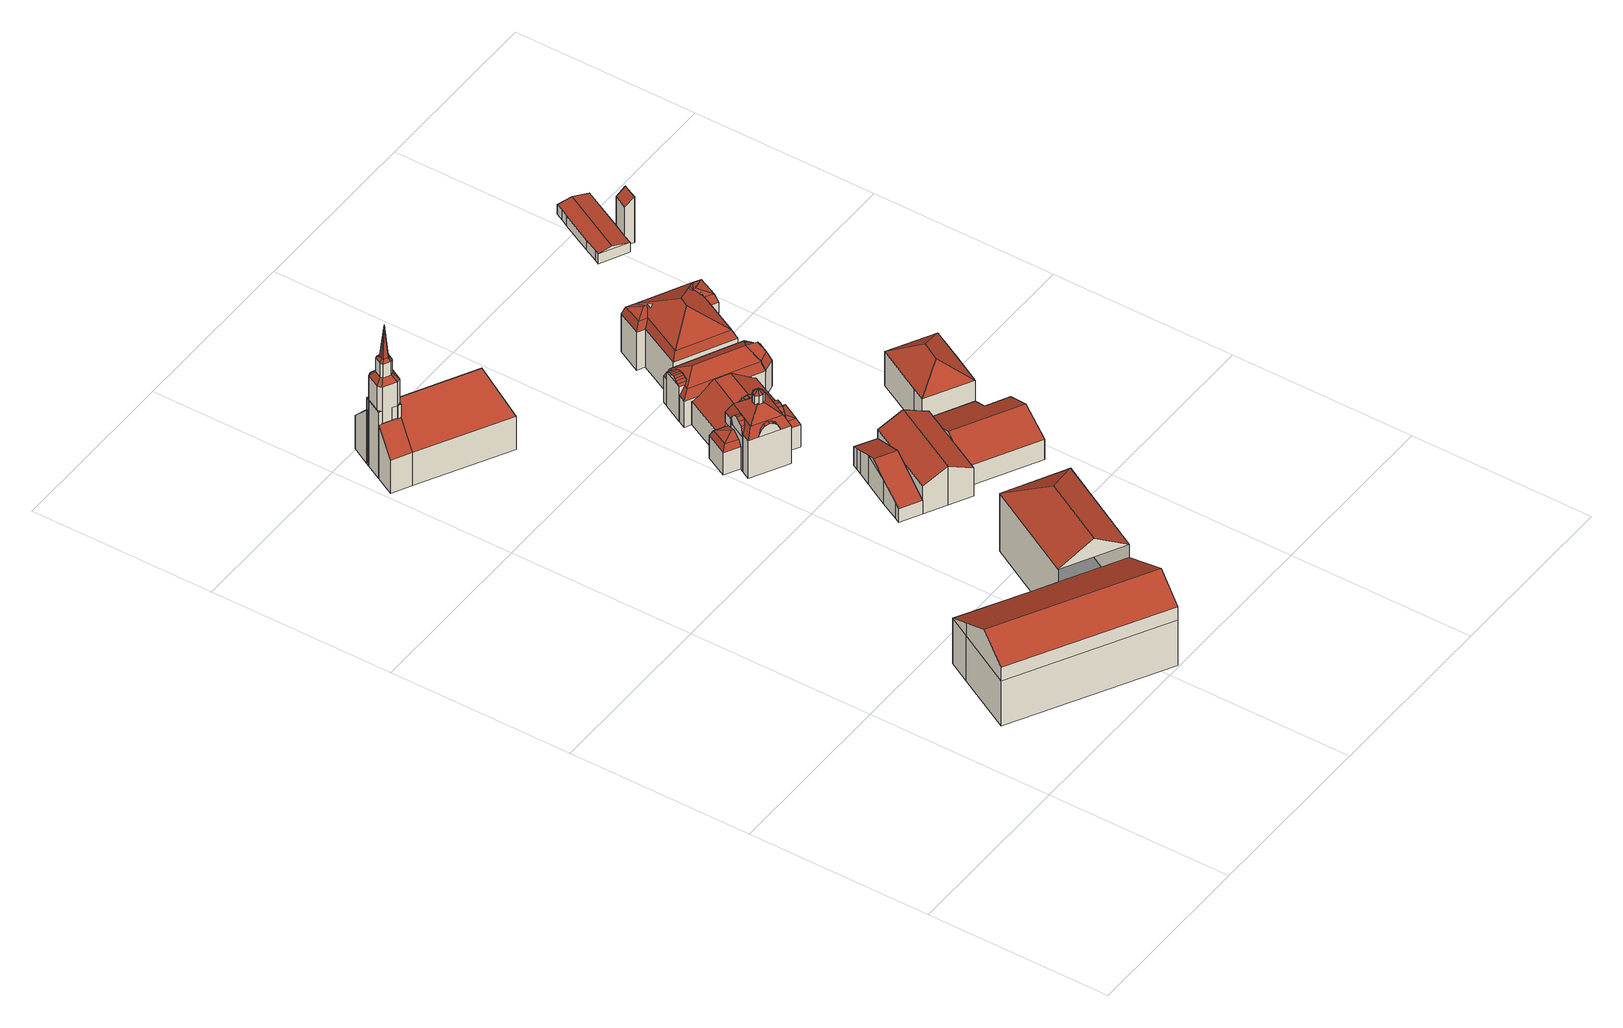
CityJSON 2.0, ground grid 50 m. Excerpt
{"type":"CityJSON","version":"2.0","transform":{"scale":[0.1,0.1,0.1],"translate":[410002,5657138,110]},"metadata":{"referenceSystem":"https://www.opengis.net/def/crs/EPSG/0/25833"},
"CityObjects":{
"building1":{"type":"Building","attributes":{"name":"Städtisches Klinikum Dresden-Friedrichstadt","Gemeindeschluessel":14612000,"Geometrietyp2DReferenz":"3000","function":"31001_3051","roofType":"9999"},"children":["building1-1","building1-2"]},
"building1-1":{"type":"BuildingPart","attributes":{"Dachtyp_tdc":"tdcGableRoof","Dachneigung":30.21,"QualitaetDacherkennung":33,"Geometrietyp2DReferenz":"3000","measuredHeight":23.37,"roofType":"3100"},"parents":["building1"],"geometry":[{"type":"MultiSurface","lod":"2","boundaries":[[[0,1,2,3,4,5,6]],[[7,3,2]],[[8,9,4,3,7]],[[10,11,9,8]],[[6,5,11,10]],[[12,13,14,15,16,17,18]],[[8,7,13,12]],[[7,2,14,13]],[[2,1,15,14]],[[1,0,16,15]],[[6,10,18,17]],[[10,8,12,18]],[[11,5,4,9]]],"semantics":{"surfaces":[{"type":"RoofSurface"},{"type":"WallSurface"},{"type":"GroundSurface"}],"values":[0,1,1,1,1,2,1,1,1,1,1,1,0]}}]},
"building1-2":{"type":"BuildingPart","attributes":{"Dachtyp_tdc":"tdcHipAndGableRoof","Dachneigung":31.15,"QualitaetDacherkennung":72,"Geometrietyp2DReferenz":"3000","measuredHeight":23.63,"roofType":"5000"},"parents":["building1"],"geometry":[{"type":"MultiSurface","lod":"2","boundaries":[[[19,20,21,22]],[[20,23,6,17,21]],[[20,19,24]],[[25,23,26]],[[19,25,26,24]],[[23,20,24,26]],[[16,22,21,17]],[[25,19,22,16,0]]],"semantics":{"surfaces":[{"type":"WallSurface"},{"type":"RoofSurface"},{"type":"GroundSurface"}],"values":[0,0,1,0,1,1,2,0]}}]},
"building2":{"type":"Building","attributes":{"name":"Matthäuskirche","Gemeindeschluessel":14612000,"Dachneigung":41.98,"Dachorientierung":-61.73,"MittlereTraufHoehe":120.97,"QualitaetDacherkennung":100,"ObjektHoehe":19.94,"BodenHoehe":110.83,"Geometrietyp2DReferenz":"3000","AbsoluteHoehe":130.78,"Dachflaeche":746.49,"measuredHeight":19.94,"function":"31001_3041","roofType":"5000","storeysAboveGround":7},"children":["building2-1","building2-2","building2-3","building2-4","building2-5","building2-6"],"geometry":[{"type":"MultiSurface","lod":"2","boundaries":[[[27,28,29,30]],[[28,31,32,29]],[[31,33,34,32]],[[31,28,35]],[[28,27,36,37,38,35]],[[33,31,35,38,39,40]],[[30,29,32,34,41,42,43,44]],[[43,42,45,46]],[[30,44,47,27]],[[44,43,46,47]],[[42,41,48,45]],[[41,34,33,48]],[[38,37,46,45,39]],[[39,45,48,40]],[[40,48,33]],[[36,27,47]],[[37,36,47,46]]],"semantics":{"surfaces":[{"type":"WallSurface"},{"type":"RoofSurface"},{"type":"GroundSurface"},{"type":"ClosureSurface","isClosure":"1","QuelleClosure":"LoD2WallSurface"}],"values":[0,0,0,1,1,1,2,3,3,3,3,3,3,3,3,3,3]}}]},
"building2-1":{"type":"BuildingPart","attributes":{"Dachneigung":5.24,"Dachorientierung":0,"MittlereTraufHoehe":144.42,"QualitaetDacherkennung":100,"BodenHoehe":140.96,"ObjektTeilHoehe":13.9,"Geometrietyp2DReferenz":"3000","AbsoluteHoehe":154.85,"Dachflaeche":36.54,"measuredHeight":13.9,"roofType":"4000","storeysAboveGround":5},"parents":["building2"],"geometry":[{"type":"MultiSurface","lod":"2","boundaries":[[[49,50,51,52]],[[50,53,54,51]],[[53,55,56,54]],[[55,57,58,56]],[[57,59,60,58]],[[59,61,62,60]],[[61,63,64,62]],[[63,49,52,64]],[[50,49,65]],[[53,50,65]],[[55,53,65]],[[57,55,65]],[[59,57,65]],[[61,59,65]],[[63,61,65]],[[49,63,65]],[[52,51,54,56,58,60,62,64]]],"semantics":{"surfaces":[{"type":"WallSurface"},{"type":"RoofSurface"},{"type":"GroundSurface"}],"values":[0,0,0,0,0,0,0,0,1,1,1,1,1,1,1,1,2]}}]},
"building2-2":{"type":"BuildingPart","attributes":{"Dachneigung":39.5,"Dachorientierung":0,"MittlereTraufHoehe":144.42,"QualitaetDacherkennung":100,"BodenHoehe":140.19,"ObjektTeilHoehe":6.17,"Geometrietyp2DReferenz":"3000","AbsoluteHoehe":146.35,"Dachflaeche":14.82,"measuredHeight":6.17,"roofType":"3500","storeysAboveGround":2},"parents":["building2"],"geometry":[{"type":"MultiSurface","lod":"2","boundaries":[[[66,67,68,69]],[[67,70,71,68]],[[70,72,73,71]],[[72,74,75,73]],[[74,76,77,75]],[[76,78,79,77]],[[78,80,81,79]],[[80,66,69,81]],[[67,66,82]],[[70,67,82]],[[72,70,82]],[[74,72,82]],[[76,74,82]],[[78,76,82]],[[80,78,82]],[[66,80,82]],[[69,68,71,73,75,77,79,81]]],"semantics":{"surfaces":[{"type":"WallSurface"},{"type":"RoofSurface"},{"type":"GroundSurface"}],"values":[0,0,0,0,0,0,0,0,1,1,1,1,1,1,1,1,2]}}]},
"building2-3":{"type":"BuildingPart","attributes":{"Dachneigung":39.5,"Dachorientierung":0,"MittlereTraufHoehe":138.56,"QualitaetDacherkennung":100,"BodenHoehe":110.81,"ObjektTeilHoehe":31.31,"Geometrietyp2DReferenz":"3000","AbsoluteHoehe":142.12,"Dachflaeche":50.43,"measuredHeight":31.31,"roofType":"3500","storeysAboveGround":10},"parents":["building2"],"geometry":[{"type":"MultiSurface","lod":"2","boundaries":[[[83,84,37,46,43,85,86]],[[87,88,89,90,42,45,39]],[[91,92,93,94,95]],[[92,96,97,93]],[[96,98,99,100,97]],[[84,83,101]],[[87,84,101]],[[88,87,101]],[[91,88,101]],[[92,91,101]],[[96,92,101]],[[98,96,101]],[[83,98,101]],[[85,43,42,90,94,93,97,100]],[[39,38,37,84,87]],[[42,43,46,45]],[[45,46,37,38,39]],[[95,89,88,91]],[[94,90,89,95]],[[86,99,98,83]],[[85,100,99,86]]],"semantics":{"surfaces":[{"type":"WallSurface"},{"type":"RoofSurface"},{"type":"GroundSurface"},{"type":"ClosureSurface","isClosure":"1","QuelleClosure":"LoD2WallSurface"}],"values":[0,0,0,0,0,1,1,1,1,1,1,1,1,2,0,3,3,0,3,0,3]}}]},
"building2-4":{"type":"BuildingPart","attributes":{"Dachneigung":41.98,"Dachorientierung":0,"MittlereTraufHoehe":124.9,"QualitaetDacherkennung":100,"BodenHoehe":110.8,"ObjektTeilHoehe":16.71,"Geometrietyp2DReferenz":"3000","AbsoluteHoehe":127.52,"Dachflaeche":51.67,"measuredHeight":16.71,"roofType":"2100","storeysAboveGround":6},"parents":["building2"],"geometry":[{"type":"MultiSurface","lod":"2","boundaries":[[[102,27,30,103]],[[104,102,103,105]],[[104,99,86,36,27,102]],[[103,30,44,105]],[[30,27,47,44]],[[47,27,36]],[[100,85,86,99]],[[105,44,47,36,86,85,100,99,104]]],"semantics":{"surfaces":[{"type":"WallSurface"},{"type":"RoofSurface"},{"type":"GroundSurface"},{"type":"ClosureSurface","isClosure":"1","QuelleClosure":"LoD2WallSurface"}],"values":[0,0,1,2,3,3,3,3]}}]},
"building2-5":{"type":"BuildingPart","attributes":{"Dachneigung":90,"Dachorientierung":0,"MittlereTraufHoehe":131.34,"QualitaetDacherkennung":100,"BodenHoehe":110.8,"ObjektTeilHoehe":20.54,"Geometrietyp2DReferenz":"3000","AbsoluteHoehe":131.34,"Dachflaeche":34.46,"measuredHeight":20.54,"roofType":"3500","storeysAboveGround":7},"parents":["building2"],"geometry":[{"type":"MultiSurface","lod":"2","boundaries":[[[106,107,104,105,108,109]],[[106,110,111]],[[107,106,111]],[[112,107,111]],[[110,112,111]],[[41,108,105,44]],[[41,48,40,110,106,109,108],[94,95,89,90]],[[41,90,89,40,110,106,109,108]],[[41,48,40,110,106,109,95,94,108]],[[94,90,89,95]],[[41,48,40,89,90]],[[108,94,95,109]],[[36,86,99,104,107,112]],[[85,100,99,86]],[[85,86,36,47,44,105,104,99,100]],[[44,43,42,41]],[[40,39,38,37,36,112,110]],[[42,43,46,45]],[[44,47,46,43]],[[41,42,45,48]],[[45,46,37,38,39]],[[48,45,39,40]],[[37,46,47,36]]],"semantics":{"surfaces":[{"type":"WallSurface"},{"type":"RoofSurface"},{"type":"GroundSurface"},{"type":"ClosureSurface","isClosure":"1","QuelleClosure":"LoD2WallSurface"}],"values":[0,1,1,1,1,2,0,0,0,3,3,3,0,3,3,0,0,3,3,3,3,3,3]}}]},
"building2-6":{"type":"BuildingPart","attributes":{"Dachneigung":41.98,"Dachorientierung":0,"MittlereTraufHoehe":124.24,"QualitaetDacherkennung":100,"BodenHoehe":110.81,"ObjektTeilHoehe":16.7,"Geometrietyp2DReferenz":"3000","AbsoluteHoehe":127.52,"Dachflaeche":51.67,"measuredHeight":16.7,"roofType":"2100","storeysAboveGround":6},"parents":["building2"],"geometry":[{"type":"MultiSurface","lod":"2","boundaries":[[[33,113,114,34]],[[113,109,108,114]],[[40,89,95,109,113,33]],[[34,114,108,94,90,41]],[[90,94,95,89]],[[90,89,40,48,41]],[[94,108,109,95]],[[41,48,33,34]],[[33,48,40]]],"semantics":{"surfaces":[{"type":"WallSurface"},{"type":"RoofSurface"},{"type":"GroundSurface"},{"type":"ClosureSurface","isClosure":"1","QuelleClosure":"LoD2WallSurface"}],"values":[0,0,1,2,3,3,3,3,3]}}]},
"building3":{"type":"Building","attributes":{"name":"Städtisches Klinikum Dresden-Friedrichstadt","Dachtyp_tdc":"tdcFreeFormRoof","Gemeindeschluessel":14612000,"Dachneigung":24.46,"QualitaetDacherkennung":47,"Geometrietyp2DReferenz":"3000","measuredHeight":9.83,"function":"31001_3051","roofType":"5000"},"geometry":[{"type":"Solid","lod":"2","boundaries":[[[[115,116,117]],[[118,119,120]],[[121,122,123,124,125,126,127,128,129]],[[118,130,122,121]],[[130,131,123,122]],[[131,116,124,123]],[[116,115,125,124]],[[115,132,126,125]],[[132,133,127,126]],[[133,134,128,127]],[[134,119,129,128]],[[119,118,121,129]],[[118,120,117,116,131,130]],[[120,119,134,133,132,115,117]]]],"semantics":{"surfaces":[{"type":"WallSurface"},{"type":"GroundSurface"},{"type":"RoofSurface"}],"values":[[0,0,1,0,0,0,0,0,0,0,0,0,2,2]]}}]},
"building4":{"type":"Building","attributes":{"name":"Städtisches Klinikum Dresden-Friedrichstadt","Dachtyp_tdc":"tdcGableRoof","Gemeindeschluessel":14612000,"Dachneigung":26.28,"QualitaetDacherkennung":84,"Geometrietyp2DReferenz":"3000","measuredHeight":11.89,"function":"31001_3051","roofType":"3100"},"geometry":[{"type":"Solid","lod":"2","boundaries":[[[[135,136,137,138]],[[136,139,140,137]],[[139,141,142,140]],[[141,143,144,142]],[[143,145,146,144]],[[145,147,148,146]],[[147,149,150,148]],[[149,151,152,150]],[[151,135,138,152]],[[147,145,143,141]],[[141,139,136,135,151,149,147]],[[138,137,140,142,144,146,148,150,152]]]],"semantics":{"surfaces":[{"type":"WallSurface"},{"type":"RoofSurface"},{"type":"GroundSurface"}],"values":[[0,0,0,0,0,0,0,0,0,1,1,2]]}}]},
"building5":{"type":"Building","attributes":{"name":"Städtisches Klinikum Dresden-Friedrichstadt","Gemeindeschluessel":14612000,"Dachneigung":58.27,"Dachorientierung":-153.07,"MittlereTraufHoehe":122.94,"QualitaetDacherkennung":100,"ObjektHoehe":18.76,"BodenHoehe":111.25,"Geometrietyp2DReferenz":"3000","AbsoluteHoehe":130.01,"Dachflaeche":518.29,"measuredHeight":18.76,"function":"31001_3051","roofType":"9999","storeysAboveGround":6},"children":["building5-1","building5-2","building5-3","building5-4","building5-5","building5-6","building5-7","building5-8","building5-9","building5-10","building5-11","building5-12","building5-13","building5-14"],"geometry":[{"type":"MultiSurface","lod":"2","boundaries":[[[153,154,155,156]],[[154,157,158,155]],[[157,159,160,158]],[[159,153,156,160]],[[154,153,161,162]],[[157,154,162,163]],[[159,157,163,164]],[[153,159,164,161]],[[162,161,165,166]],[[163,162,166]],[[164,163,166,165]],[[161,164,165]],[[156,155,158,160]]],"semantics":{"surfaces":[{"type":"WallSurface"},{"type":"RoofSurface"},{"type":"GroundSurface"}],"values":[0,0,0,0,1,1,1,1,1,1,1,1,2]}}]},
"building5-1":{"type":"BuildingPart","attributes":{"Dachneigung":60.72,"Dachorientierung":-152.15,"MittlereTraufHoehe":118.4,"QualitaetDacherkennung":100,"BodenHoehe":111.32,"ObjektTeilHoehe":10.58,"Geometrietyp2DReferenz":"3000","AbsoluteHoehe":121.9,"Dachflaeche":240.55,"measuredHeight":10.58,"roofType":"9999","storeysAboveGround":4},"parents":["building5"],"geometry":[{"type":"MultiSurface","lod":"2","boundaries":[[[167,168,169,170]],[[171,172,173,174]],[[172,167,170,173]],[[168,167,175,176]],[[171,168,176,177]],[[172,171,177,178]],[[167,172,178,175]],[[177,176,175,178]],[[170,169,174,173]],[[174,169,168,171]]],"semantics":{"surfaces":[{"type":"WallSurface"},{"type":"RoofSurface"},{"type":"GroundSurface"},{"type":"ClosureSurface","isClosure":"1","QuelleClosure":"LoD2WallSurface"}],"values":[0,0,0,1,0,1,0,1,2,3]}}]},
"building5-2":{"type":"BuildingPart","attributes":{"Dachneigung":74.88,"Dachorientierung":0,"MittlereTraufHoehe":121.9,"QualitaetDacherkennung":100,"BodenHoehe":111.31,"ObjektTeilHoehe":11.69,"Geometrietyp2DReferenz":"3000","AbsoluteHoehe":123,"Dachflaeche":15.54,"measuredHeight":11.69,"roofType":"3900","storeysAboveGround":4},"parents":["building5"],"geometry":[{"type":"MultiSurface","lod":"2","boundaries":[[[179,180,181,182]],[[180,183,184,181]],[[183,185,186,184]],[[185,179,182,186]],[[180,187,188,189,190,191,192,193,183]],[[185,194,195,196,197,198,199,200,179]],[[183,193,194,185]],[[193,192,195,194]],[[192,191,196,195]],[[191,190,197,196]],[[190,189,198,197]],[[189,188,199,198]],[[188,187,200,199]],[[187,180,179,200]],[[182,181,184,186]]],"semantics":{"surfaces":[{"type":"WallSurface"},{"type":"RoofSurface"},{"type":"GroundSurface"}],"values":[0,0,0,0,0,0,1,1,1,1,1,1,1,1,2]}}]},
"building5-3":{"type":"BuildingPart","attributes":{"Dachneigung":8.15,"Dachorientierung":0,"MittlereTraufHoehe":121.82,"QualitaetDacherkennung":100,"BodenHoehe":111.35,"ObjektTeilHoehe":14.57,"Geometrietyp2DReferenz":"3000","AbsoluteHoehe":125.93,"Dachflaeche":15.95,"measuredHeight":14.57,"roofType":"3900","storeysAboveGround":5},"parents":["building5"],"geometry":[{"type":"MultiSurface","lod":"2","boundaries":[[[201,202,203,204]],[[202,205,206,203]],[[205,207,208,206]],[[207,201,204,208]],[[202,209,210,211,212,213,214,215,205]],[[207,216,217,218,219,220,221,222,201]],[[205,215,216,207]],[[215,214,217,216]],[[214,213,218,217]],[[213,212,219,218]],[[212,211,220,219]],[[211,210,221,220]],[[210,209,222,221]],[[209,202,201,222]],[[204,203,206,208]]],"semantics":{"surfaces":[{"type":"WallSurface"},{"type":"RoofSurface"},{"type":"GroundSurface"}],"values":[0,0,0,0,0,0,1,1,1,1,1,1,1,1,2]}}]},
"building5-4":{"type":"BuildingPart","attributes":{"Dachneigung":19.3,"Dachorientierung":-63.41,"MittlereTraufHoehe":122.94,"QualitaetDacherkennung":100,"BodenHoehe":111.03,"ObjektTeilHoehe":15.29,"Geometrietyp2DReferenz":"3000","AbsoluteHoehe":126.32,"Dachflaeche":53.19,"measuredHeight":15.29,"roofType":"5000","storeysAboveGround":5},"parents":["building5"],"geometry":[{"type":"MultiSurface","lod":"2","boundaries":[[[223,224,225,226]],[[224,227,228,225]],[[227,229,230,228]],[[229,223,226,230]],[[223,229,231,232,233]],[[224,223,233,234]],[[227,224,234,235]],[[229,227,235,231]],[[234,233,232,236]],[[235,234,236]],[[231,235,236,232]],[[226,225,228,230]]],"semantics":{"surfaces":[{"type":"WallSurface"},{"type":"RoofSurface"},{"type":"GroundSurface"}],"values":[0,0,0,0,0,1,1,1,1,1,1,2]}}]},
"building5-5":{"type":"BuildingPart","attributes":{"Dachneigung":8.14,"Dachorientierung":0,"MittlereTraufHoehe":121.82,"QualitaetDacherkennung":100,"BodenHoehe":111.39,"ObjektTeilHoehe":14.53,"Geometrietyp2DReferenz":"3000","AbsoluteHoehe":125.93,"Dachflaeche":15.95,"measuredHeight":14.53,"roofType":"3900","storeysAboveGround":5},"parents":["building5"],"geometry":[{"type":"MultiSurface","lod":"2","boundaries":[[[237,238,239,240]],[[238,241,242,239]],[[241,243,244,242]],[[243,237,240,244]],[[238,245,246,247,248,249,250,251,241]],[[243,252,253,254,255,256,257,258,237]],[[241,251,252,243]],[[251,250,253,252]],[[250,249,254,253]],[[249,248,255,254]],[[248,247,256,255]],[[247,246,257,256]],[[246,245,258,257]],[[245,238,237,258]],[[240,239,242,244]]],"semantics":{"surfaces":[{"type":"WallSurface"},{"type":"RoofSurface"},{"type":"GroundSurface"}],"values":[0,0,0,0,0,0,1,1,1,1,1,1,1,1,2]}}]},
"building5-6":{"type":"BuildingPart","attributes":{"Dachneigung":24.96,"Dachorientierung":-61.34,"MittlereTraufHoehe":118.23,"QualitaetDacherkennung":100,"BodenHoehe":111.33,"ObjektTeilHoehe":9.57,"Geometrietyp2DReferenz":"3000","AbsoluteHoehe":120.9,"Dachflaeche":49.49,"measuredHeight":9.57,"roofType":"5000","storeysAboveGround":3},"parents":["building5"],"geometry":[{"type":"MultiSurface","lod":"2","boundaries":[[[259,260,261,262]],[[260,263,264,261]],[[263,265,266,264]],[[259,265,267,268,269]],[[260,259,269,270]],[[263,260,270,271]],[[265,263,271,267]],[[270,269,268,272]],[[271,270,272]],[[267,271,272,268]],[[262,261,264,266]],[[262,266,265,259]]],"semantics":{"surfaces":[{"type":"WallSurface"},{"type":"RoofSurface"},{"type":"GroundSurface"},{"type":"ClosureSurface","isClosure":"1","QuelleClosure":"LoD2WallSurface"}],"values":[0,0,0,0,1,1,1,1,1,1,2,3]}}]},
"building5-7":{"type":"BuildingPart","attributes":{"Dachneigung":60.16,"Dachorientierung":116.05,"MittlereTraufHoehe":119.4,"QualitaetDacherkennung":100,"BodenHoehe":111.31,"ObjektTeilHoehe":12.97,"Geometrietyp2DReferenz":"3000","AbsoluteHoehe":124.28,"Dachflaeche":349.16,"measuredHeight":12.97,"roofType":"9999","storeysAboveGround":4},"parents":["building5"],"geometry":[{"type":"MultiSurface","lod":"2","boundaries":[[[273,274,275,276]],[[274,277,278,279,275]],[[273,280,281,282]],[[274,273,282,283]],[[277,274,283,284]],[[280,277,284,281]],[[282,281,285,286]],[[283,282,286]],[[284,283,286,285]],[[281,284,285]],[[287,276,275,279]],[[276,287,288,280,273],[169,168,171,174]],[[169,174,171,168]],[[287,279,278,288]],[[278,277,280,288]]],"semantics":{"surfaces":[{"type":"WallSurface"},{"type":"RoofSurface"},{"type":"GroundSurface"},{"type":"ClosureSurface","isClosure":"1","QuelleClosure":"LoD2WallSurface"}],"values":[0,0,1,1,1,1,1,1,1,1,2,0,3,0,3]}}]},
"building5-8":{"type":"BuildingPart","attributes":{"Dachneigung":19.3,"Dachorientierung":122.51,"MittlereTraufHoehe":122.94,"QualitaetDacherkennung":100,"BodenHoehe":111.22,"ObjektTeilHoehe":15.07,"Geometrietyp2DReferenz":"3000","AbsoluteHoehe":126.29,"Dachflaeche":53.12,"measuredHeight":15.07,"roofType":"5000","storeysAboveGround":5},"parents":["building5"],"geometry":[{"type":"MultiSurface","lod":"2","boundaries":[[[289,290,291,292]],[[290,293,294,291]],[[293,154,155,294]],[[154,289,292,155]],[[289,154,162,295,296]],[[290,289,296,297]],[[293,290,297,298]],[[154,293,298,162]],[[297,296,295,299]],[[298,297,299]],[[162,298,299,295]],[[292,291,294,155]]],"semantics":{"surfaces":[{"type":"WallSurface"},{"type":"RoofSurface"},{"type":"GroundSurface"}],"values":[0,0,0,0,0,1,1,1,1,1,1,2]}}]},
"building5-9":{"type":"BuildingPart","attributes":{"Dachneigung":24.79,"Dachorientierung":-151.8,"MittlereTraufHoehe":122.94,"QualitaetDacherkennung":100,"BodenHoehe":111.35,"ObjektTeilHoehe":18.15,"Geometrietyp2DReferenz":"3000","AbsoluteHoehe":129.5,"Dachflaeche":231.25,"measuredHeight":18.15,"roofType":"9999","storeysAboveGround":6},"parents":["building5"],"geometry":[{"type":"MultiSurface","lod":"2","boundaries":[[[300,301,302,303]],[[304,305,306,307]],[[300,305,308,309]],[[301,300,309,310]],[[304,301,310,311]],[[305,304,311,308]],[[309,308,312,313]],[[310,309,313]],[[311,310,313,312]],[[308,311,312]],[[306,314,315,303,302,262,266,307]],[[303,315,316,317,318,319,320,314,306,305,300]],[[315,314,320,316]],[[316,320,319,318,317]],[[307,266,265,259,262,302,301,304]],[[266,262,259,265]]],"semantics":{"surfaces":[{"type":"WallSurface"},{"type":"RoofSurface"},{"type":"GroundSurface"},{"type":"ClosureSurface","isClosure":"1","QuelleClosure":"LoD2WallSurface"}],"values":[0,0,1,1,1,1,1,1,1,1,2,0,3,3,0,3]}}]},
"building5-10":{"type":"BuildingPart","attributes":{"Dachneigung":8.14,"Dachorientierung":0,"MittlereTraufHoehe":121.82,"QualitaetDacherkennung":100,"BodenHoehe":111.55,"ObjektTeilHoehe":14.37,"Geometrietyp2DReferenz":"3000","AbsoluteHoehe":125.93,"Dachflaeche":15.95,"measuredHeight":14.37,"roofType":"3900","storeysAboveGround":5},"parents":["building5"],"geometry":[{"type":"MultiSurface","lod":"2","boundaries":[[[321,322,323,324]],[[322,325,326,323]],[[325,327,328,326]],[[327,321,324,328]],[[322,329,330,331,332,333,334,335,325]],[[327,336,337,338,339,340,341,342,321]],[[325,335,336,327]],[[335,334,337,336]],[[334,333,338,337]],[[333,332,339,338]],[[332,331,340,339]],[[331,330,341,340]],[[330,329,342,341]],[[329,322,321,342]],[[324,323,326,328]]],"semantics":{"surfaces":[{"type":"WallSurface"},{"type":"RoofSurface"},{"type":"GroundSurface"}],"values":[0,0,0,0,0,0,1,1,1,1,1,1,1,1,2]}}]},
"building5-11":{"type":"BuildingPart","attributes":{"Dachneigung":24.96,"Dachorientierung":120.4,"MittlereTraufHoehe":118.23,"QualitaetDacherkennung":100,"BodenHoehe":111.33,"ObjektTeilHoehe":9.57,"Geometrietyp2DReferenz":"3000","AbsoluteHoehe":120.9,"Dachflaeche":49.31,"measuredHeight":9.57,"roofType":"5000","storeysAboveGround":3},"parents":["building5"],"geometry":[{"type":"MultiSurface","lod":"2","boundaries":[[[320,343,344,314]],[[343,345,346,344]],[[345,316,315,346]],[[343,320,319,347]],[[345,343,347,348]],[[316,345,348,317]],[[347,319,318,349]],[[348,347,349]],[[317,348,349,318]],[[314,344,346,315]],[[314,315,316,320]],[[320,316,317,318,319]]],"semantics":{"surfaces":[{"type":"WallSurface"},{"type":"RoofSurface"},{"type":"GroundSurface"},{"type":"ClosureSurface","isClosure":"1","QuelleClosure":"LoD2WallSurface"}],"values":[0,0,0,1,1,1,1,1,1,2,3,3]}}]},
"building5-12":{"type":"BuildingPart","attributes":{"Dachneigung":8.14,"Dachorientierung":0,"MittlereTraufHoehe":121.82,"QualitaetDacherkennung":100,"BodenHoehe":111.42,"ObjektTeilHoehe":14.51,"Geometrietyp2DReferenz":"3000","AbsoluteHoehe":125.93,"Dachflaeche":15.95,"measuredHeight":14.51,"roofType":"3900","storeysAboveGround":5},"parents":["building5"],"geometry":[{"type":"MultiSurface","lod":"2","boundaries":[[[350,351,352,353]],[[351,354,355,352]],[[354,356,357,355]],[[356,350,353,357]],[[351,358,359,360,361,362,363,364,354]],[[356,365,366,367,368,369,370,371,350]],[[354,364,365,356]],[[364,363,366,365]],[[363,362,367,366]],[[362,361,368,367]],[[361,360,369,368]],[[360,359,370,369]],[[359,358,371,370]],[[358,351,350,371]],[[353,352,355,357]]],"semantics":{"surfaces":[{"type":"WallSurface"},{"type":"RoofSurface"},{"type":"GroundSurface"}],"values":[0,0,0,0,0,0,1,1,1,1,1,1,1,1,2]}}]},
"building5-13":{"type":"BuildingPart","attributes":{"Dachneigung":52.97,"Dachorientierung":-57.8,"MittlereTraufHoehe":119.4,"QualitaetDacherkennung":100,"BodenHoehe":111.43,"ObjektTeilHoehe":12.85,"Geometrietyp2DReferenz":"3000","AbsoluteHoehe":124.28,"Dachflaeche":61.12,"measuredHeight":12.85,"roofType":"5000","storeysAboveGround":4},"parents":["building5"],"geometry":[{"type":"MultiSurface","lod":"2","boundaries":[[[277,372,373,278]],[[372,374,375,373]],[[374,280,288,375]],[[277,280,281,285,284]],[[372,277,284,376]],[[374,372,376,377]],[[280,374,377,281]],[[376,284,285,378]],[[377,376,378]],[[281,377,378,285]],[[278,373,375,288]],[[280,277,278,288]]],"semantics":{"surfaces":[{"type":"WallSurface"},{"type":"RoofSurface"},{"type":"GroundSurface"},{"type":"ClosureSurface","isClosure":"1","QuelleClosure":"LoD2WallSurface"}],"values":[0,0,0,0,1,1,1,1,1,1,2,3]}}]},
"building5-14":{"type":"BuildingPart","attributes":{"Dachneigung":42.75,"Dachorientierung":0,"MittlereTraufHoehe":131.24,"QualitaetDacherkennung":100,"BodenHoehe":128.4,"ObjektTeilHoehe":4.23,"Geometrietyp2DReferenz":"3000","AbsoluteHoehe":132.63,"Dachflaeche":8.08,"measuredHeight":4.23,"roofType":"3500","storeysAboveGround":1},"parents":["building5"],"geometry":[{"type":"MultiSurface","lod":"2","boundaries":[[[379,380,381,382]],[[380,383,384,381]],[[383,385,386,384]],[[385,387,388,386]],[[387,389,390,388]],[[389,391,392,390]],[[391,393,394,392]],[[393,379,382,394]],[[380,379,395]],[[383,380,395]],[[385,383,395]],[[387,385,395]],[[389,387,395]],[[391,389,395]],[[393,391,395]],[[379,393,395]],[[382,381,384,386,388,390,392,394]]],"semantics":{"surfaces":[{"type":"WallSurface"},{"type":"RoofSurface"},{"type":"GroundSurface"}],"values":[0,0,0,0,0,0,0,0,1,1,1,1,1,1,1,1,2]}}]},
"building6":{"type":"Building","attributes":{"name":"Städtisches Klinikum Dresden-Friedrichstadt","Dachtyp_tdc":"tdcFreeFormRoof","Gemeindeschluessel":14612000,"Dachneigung":26.2,"QualitaetDacherkennung":53,"Geometrietyp2DReferenz":"3000","measuredHeight":9.99,"function":"31001_3051","roofType":"5000"},"geometry":[{"type":"Solid","lod":"2","boundaries":[[[[396,397,398,399]],[[397,400,401,398]],[[400,402,403,401]],[[402,404,405,403]],[[404,406,407,405]],[[406,408,409,407]],[[408,410,411,409]],[[410,396,399,411]],[[410,412,413,396]],[[412,408,406,404,402,400,397,413]],[[410,408,412]],[[397,396,413]],[[399,398,401,403,405,407,409,411]]]],"semantics":{"surfaces":[{"type":"WallSurface"},{"type":"RoofSurface"},{"type":"GroundSurface"}],"values":[[0,0,0,0,0,0,0,0,1,1,0,0,2]]}}]},
"building7":{"type":"Building","attributes":{"name":"Städtisches Klinikum Dresden-Friedrichstadt","Dachtyp_tdc":"tdcFreeFormRoof","Gemeindeschluessel":14612000,"Dachneigung":34.59,"QualitaetDacherkennung":47,"Geometrietyp2DReferenz":"3000","measuredHeight":15.26,"function":"31001_3051","roofType":"5000"},"geometry":[{"type":"Solid","lod":"2","boundaries":[[[[414,415,416,417]],[[415,418,419,416]],[[418,420,421,419]],[[420,422,423,421]],[[422,424,425,423]],[[424,426,427,425]],[[420,418,415,414,428,429]],[[414,426,428]],[[426,424,422,429,428]],[[422,420,429]],[[427,417,416,419,421,423,425]],[[426,414,417,427]]]],"semantics":{"surfaces":[{"type":"WallSurface"},{"type":"RoofSurface"},{"type":"GroundSurface"}],"values":[[0,0,0,0,0,0,1,1,1,1,2,0]]}}]},
"building8":{"type":"Building","attributes":{"Dachtyp_tdc":"tdcFreeFormRoof","Gemeindeschluessel":14612000,"Dachneigung":10.03,"QualitaetDacherkennung":60,"Geometrietyp2DReferenz":"3000","measuredHeight":3.85,"function":"31001_2000","roofType":"5000"},"geometry":[{"type":"Solid","lod":"2","boundaries":[[[[430,431,432,433]],[[431,434,435,432]],[[434,436,437,435]],[[436,438,439,437]],[[438,440,441,439]],[[440,442,443,441]],[[442,444,445,443]],[[444,446,447,445]],[[446,448,449,447]],[[448,430,433,449]],[[440,438,450,451,444,442]],[[450,436,434,431,430,448,446,451]],[[438,436,450]],[[446,444,451]],[[433,432,435,437,439,441,443,445,447,449]]]],"semantics":{"surfaces":[{"type":"WallSurface"},{"type":"RoofSurface"},{"type":"GroundSurface"}],"values":[[0,0,0,0,0,0,0,0,0,0,1,1,0,0,2]]}}]},
"building9":{"type":"Building","attributes":{"Dachtyp_tdc":"tdcPolyFlatRoof","Gemeindeschluessel":14612000,"Dachneigung":42.18,"QualitaetDacherkennung":7,"Geometrietyp2DReferenz":"3000","measuredHeight":14.15,"function":"31001_2000","roofType":"2100"},"geometry":[{"type":"Solid","lod":"2","boundaries":[[[[452,453,454,455]],[[453,456,457,454]],[[456,458,459,457]],[[458,452,455,459]],[[458,456,453,452]],[[455,454,457,459]]]],"semantics":{"surfaces":[{"type":"WallSurface"},{"type":"RoofSurface"},{"type":"GroundSurface"}],"values":[[0,0,0,0,1,2]]}}]}
},
"vertices":[
[495,308,141],[436,340,141],[254,440,141],[222,381,180],[177,300,234],[581,79,234],[657,219,141],[222,381,141],[137,226,141],[137,226,182],[540,5,141],[540,5,182],[137,226,0],[222,381,0],[254,440,0],[436,340,0],[495,308,0],[657,219,0],[540,5,0],
[637,568,180],[799,479,182],[799,479,0],[637,568,0],[657,219,181],[675,442,237],[495,308,180],[577,263,237],
[144,1970,110],[380,1843,110],[380,1843,8],[144,1970,8],[297,1687,110],[297,1687,8],[60,1815,110],[60,1815,8],[301,1785,208],[116,1918,175],[112,1910,185],[102,1892,208],[92,1874,185],[88,1866,175],[88,1866,8],[92,1874,8],[112,1910,8],[116,1918,8],[92,1874,110],[112,1910,110],[116,1918,110],[88,1866,110],
[87,1911,344],[88,1908,344],[88,1908,310],[87,1911,310],[81,1896,344],[81,1896,310],[78,1895,344],[78,1895,310],[66,1901,344],[66,1901,310],[65,1905,344],[65,1905,310],[71,1917,344],[71,1917,310],[75,1918,344],[75,1918,310],[76,1906,449],
[94,1915,344],[95,1908,344],[95,1908,302],[94,1915,302],[85,1889,344],[85,1889,302],[78,1887,344],[78,1887,302],[59,1897,344],[59,1897,302],[57,1904,344],[57,1904,302],[67,1924,344],[67,1924,302],[74,1925,344],[74,1925,302],[76,1906,364],
[108,1922,286],[112,1910,286],[108,1922,8],[108,1922,175],[92,1874,286],[80,1871,286],[80,1871,175],[80,1871,8],[44,1890,286],[41,1902,286],[41,1902,8],[44,1890,8],[44,1890,175],[60,1938,286],[60,1938,8],[72,1942,286],[72,1942,175],[72,1942,8],[76,1906,321],
[92,1998,110],[92,1998,8],[64,1946,175],[64,1946,8],
[36,1894,213],[64,1946,213],[36,1894,8],[36,1894,175],[88,1866,213],[76,1906,213],[116,1918,213],
[9,1842,110],[9,1842,8],
[647,939,103],[610,872,89],[635,918,113],[631,778,56],[737,975,72],[690,888,113],[631,778,14],[576,808,14],[584,822,14],[610,872,14],[647,939,14],[666,975,14],[674,990,14],[682,1005,14],[737,975,14],[576,808,56],[584,822,64],[666,975,86],[674,990,79],[682,1005,72],
[855,912,101],[766,746,101],[766,746,15],[855,912,15],[749,715,101],[749,715,15],[690,746,134],[690,746,15],[631,778,100],[631,778,15],[737,975,100],[737,975,15],[796,943,134],[796,943,15],[841,919,108],[841,919,15],[852,913,102],[852,913,15],
[637,1478,129],[730,1662,129],[730,1662,12],[637,1478,12],[883,1584,129],[883,1584,12],[790,1401,129],[790,1401,12],[650,1481,154],[736,1649,154],[869,1582,154],[783,1413,154],[754,1519,200],[766,1543,200],
[536,1286,84],[591,1395,84],[591,1395,13],[536,1286,13],[742,1318,84],[687,1209,84],[687,1209,13],[742,1318,13],[590,1258,119],[652,1374,119],[692,1354,119],[632,1237,119],
[605,1414,119],[584,1425,119],[584,1425,13],[605,1414,13],[611,1479,119],[611,1479,13],[633,1468,119],[633,1468,13],[587,1431,124],[591,1438,127],[594,1445,129],[598,1452,130],[601,1459,129],[605,1466,127],[608,1473,124],[630,1462,124],[626,1456,127],[623,1449,129],[619,1441,130],[615,1434,129],[612,1427,127],[608,1420,124],
[639,1242,118],[633,1229,118],[633,1229,14],[639,1242,14],[580,1257,118],[580,1257,14],[587,1269,118],[587,1269,14],[631,1230,134],[625,1233,147],[616,1238,156],[606,1243,159],[596,1248,156],[588,1253,147],[582,1256,134],[589,1268,134],[595,1265,147],[603,1261,156],[613,1255,159],[623,1250,156],[632,1246,147],[637,1243,134],
[882,1584,129],[903,1573,129],[903,1573,10],[882,1584,10],[869,1507,129],[869,1507,10],[849,1517,129],[849,1517,10],[843,1530,154],[830,1567,163],[868,1581,154],[890,1570,154],[865,1517,154],[849,1558,163],
[534,1199,118],[521,1206,118],[521,1206,14],[534,1199,14],[549,1258,118],[549,1258,14],[561,1251,118],[561,1251,14],[522,1208,134],[525,1213,147],[529,1222,156],[535,1232,159],[540,1242,156],[545,1250,147],[548,1256,134],[560,1249,134],[557,1243,147],[553,1235,156],[547,1225,159],[542,1215,156],[538,1206,147],[535,1201,134],
[659,1224,82],[700,1203,82],[700,1203,13],[659,1224,13],[667,1142,82],[667,1142,13],[627,1164,82],[627,1164,13],[630,1170,100],[643,1194,109],[656,1218,100],[689,1200,100],[663,1153,100],[649,1191,109],
[573,1404,94],[619,1493,94],[619,1493,13],[573,1404,13],[811,1396,94],[811,1396,14],[811,1396,13],[765,1306,94],[764,1318,119],[589,1406,119],[626,1479,119],[801,1391,119],[767,1364,143],[641,1426,143],[765,1306,13],[765,1306,14],
[696,1596,129],[676,1606,129],[676,1606,12],[696,1596,12],[710,1672,129],[710,1672,12],[747,1610,163],[710,1598,154],[688,1609,154],[713,1662,154],[729,1622,163],
[562,1283,129],[662,1229,129],[662,1229,13],[562,1283,13],[608,1129,129],[509,1183,129],[509,1183,13],[608,1129,13],[527,1187,159],[569,1265,159],[644,1225,159],[602,1147,159],[583,1202,195],[588,1210,195],[526,1215,13],[558,1276,13],[558,1276,82],[555,1269,100],[542,1245,109],[529,1222,100],[526,1215,82],
[591,1155,118],[584,1142,118],[584,1142,16],[591,1155,16],[532,1170,118],[532,1170,16],[539,1183,118],[539,1183,16],[582,1143,134],[576,1146,147],[568,1151,156],[558,1156,159],[548,1161,156],[540,1166,147],[534,1169,134],[541,1182,134],[546,1179,147],[555,1174,156],[565,1169,159],[575,1163,156],[583,1159,147],[589,1156,134],
[486,1237,82],[486,1237,13],[518,1297,82],[518,1297,13],[497,1240,100],[522,1287,100],[537,1248,109],
[620,1152,118],[608,1159,118],[608,1159,14],[620,1152,14],[635,1211,118],[635,1211,14],[648,1204,118],[648,1204,14],[609,1161,134],[612,1167,147],[616,1175,156],[622,1185,159],[627,1195,156],[631,1203,147],[634,1209,134],[647,1202,134],[644,1197,147],[640,1188,156],[634,1178,159],[629,1168,156],[624,1160,147],[621,1154,134],
[826,1358,94],[826,1358,14],[804,1315,94],[804,1315,14],[813,1354,119],[799,1328,119],[793,1348,143],
[595,1195,212],[585,1192,212],[585,1192,184],[595,1195,184],[575,1196,212],[575,1196,184],[571,1206,212],[571,1206,184],[576,1216,212],[576,1216,184],[586,1220,212],[586,1220,184],[595,1215,212],[595,1215,184],[599,1205,212],[599,1205,184],[585,1206,226],
[766,746,77],[855,912,67],[855,912,14],[766,746,14],[852,913,67],[852,913,14],[865,937,53],[865,937,14],[987,872,53],[987,872,14],[964,830,77],[964,830,14],[1024,798,77],[1024,798,14],[945,650,77],[945,650,14],[988,731,114],[809,827,114],
[1075,1036,118],[1046,981,118],[1046,981,13],[1075,1036,13],[1031,953,118],[1031,953,13],[987,872,118],[987,872,13],[865,937,118],[865,937,13],[884,972,118],[884,972,13],[953,1101,118],[953,1101,13],[982,1008,166],[955,959,166],
[954,1934,46],[997,2017,46],[997,2017,16],[954,1934,16],[1008,2038,46],[1008,2038,16],[1018,2058,46],[1018,2058,16],[1093,2019,46],[1093,2019,16],[1034,1905,46],[1034,1905,16],[1014,1867,46],[1014,1867,16],[1003,1845,46],[1003,1845,16],[928,1884,46],[928,1884,16],[934,1895,46],[934,1895,16],[1052,2040,54],[962,1867,54],
[1034,1905,136],[1056,1894,158],[1056,1894,17],[1034,1905,17],[1036,1855,158],[1036,1855,17],[1014,1867,136],[1014,1867,17]
]}
